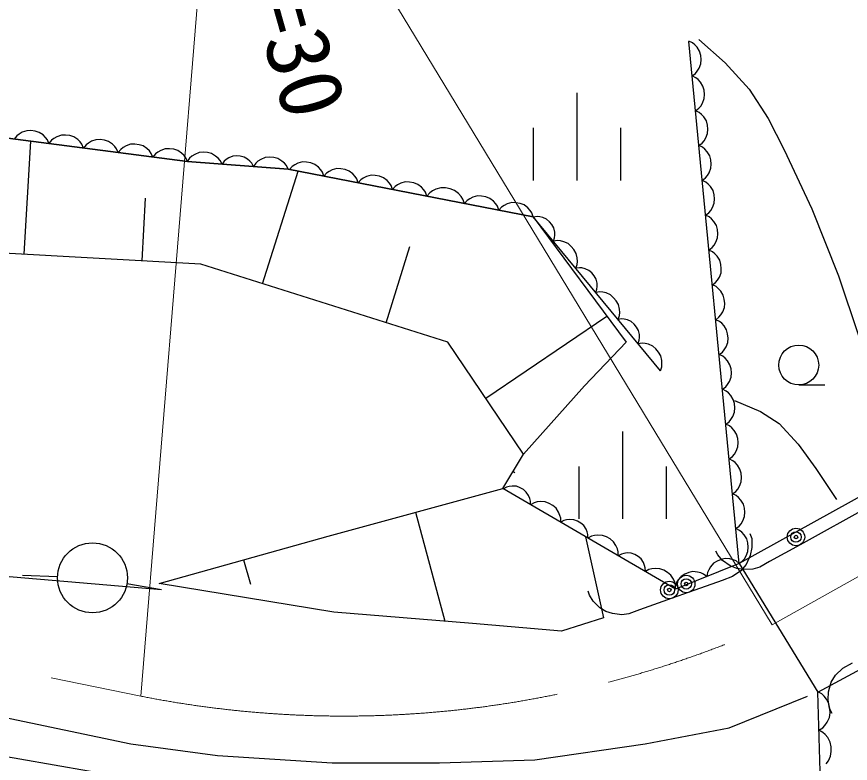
# Model space of a CAD drawing. Units: millimetres, scale not verified. Extents: x 40000 to 680000, y 20000 to 380000.
# Drawn here: x 230806 to 254660, y 259166 to 280534 of the extents above; entities that cross this region are included whole.
import ezdxf
from ezdxf.enums import TextEntityAlignment as Align

# ---------------------------------------------------------------- set-up
doc = ezdxf.new("R2010")
doc.units = ezdxf.units.MM
doc.header["$LTSCALE"] = 1000
doc.linetypes.add('CHAIN', pattern=[18.5, 12, -1.5, 3.5, -1.5])
for name, color, linetype, lineweight in [('M-BGD', 7, 'Continuous', 25), ('M-BMK', 2, 'CHAIN', 13), ('M-STR-HTXT', 7, 'Continuous', 13), ('M-STR-STR1', 1, 'Continuous', 25)]:
    doc.layers.add(name, color=color, linetype=linetype, lineweight=lineweight)
doc.styles.add('ＭＳ ゴシック', font='')
doc.styles.get('ＭＳ ゴシック').set_extended_font_data('MS Gothic')

msp = doc.modelspace()

# ---------------------------------------------------------------- linework, layer by layer
at = {"layer": 'M-BGD'}
for p, q in [((250143, 279785), (250038, 279835)), ((251483, 264886), (250039, 279820)), ((250209, 279731), (250143, 279785)), ((250276, 279657), (250209, 279731)), ((250348, 279543), (250276, 279657)), ((250379, 279426), (250348, 279543)), ((250391, 279306), (250379, 279426)), ((250334, 279059), (250382, 279185)), ((250382, 279185), (250391, 279306)), ((250134, 278839), (250228, 278908)), ((250228, 278908), (250282, 278974)), ((250282, 278974), (250334, 279059)), ((217769, 278725), (235697, 276386)), ((235697, 276386), (217769, 278725)), ((250240, 278788), (250134, 278839)), ((250305, 278734), (250240, 278788)), ((250373, 278660), (250305, 278734)), ((250444, 278547), (250373, 278660)), ((250475, 278429), (250444, 278547)), ((250487, 278309), (250475, 278429)), ((246835, 278351), (246835, 275847)), ((250430, 278063), (250479, 278188)), ((250479, 278188), (250487, 278309)), ((250231, 277842), (250324, 277911)), ((250324, 277911), (250378, 277977)), ((250378, 277977), (250430, 278063)), ((250336, 277792), (250231, 277842)), ((250401, 277738), (250336, 277792)), ((250469, 277664), (250401, 277738)), ((250540, 277550), (250469, 277664)), ((250572, 277432), (250540, 277550)), ((250583, 277313), (250572, 277432)), ((230965, 277225), (230878, 277176)), ((231092, 277269), (230965, 277225)), ((231214, 277274), (231092, 277269)), ((231333, 277258), (231214, 277274)), ((231449, 277223), (231333, 277258)), ((231560, 277148), (231449, 277223)), ((245585, 277349), (245585, 275847)), ((248086, 277349), (248086, 275847)), ((250527, 277066), (250575, 277191)), ((250575, 277191), (250583, 277313)), ((230811, 277124), (230739, 277033)), ((230878, 277176), (230811, 277124)), ((231025, 273734), (231207, 276972)), ((231632, 277078), (231560, 277148)), ((231684, 277010), (231632, 277078)), ((231730, 276903), (231684, 277010)), ((231803, 276995), (231730, 276903)), ((231870, 277047), (231803, 276995)), ((231957, 277096), (231870, 277047)), ((232084, 277140), (231957, 277096)), ((232205, 277144), (232084, 277140)), ((232324, 277129), (232205, 277144)), ((232441, 277093), (232324, 277129)), ((232552, 277018), (232441, 277093)), ((232624, 276948), (232552, 277018)), ((232675, 276881), (232624, 276948)), ((232949, 276967), (232862, 276917)), ((233075, 277011), (232949, 276967)), ((233197, 277015), (233075, 277011)), ((233316, 276999), (233197, 277015)), ((233432, 276964), (233316, 276999)), ((233544, 276889), (233432, 276964)), ((250421, 276915), (250475, 276980)), ((250475, 276980), (250527, 277066)), ((232722, 276774), (232675, 276881)), ((232794, 276866), (232722, 276774)), ((232862, 276917), (232794, 276866)), ((233615, 276819), (233544, 276889)), ((233667, 276752), (233615, 276819)), ((233714, 276645), (233667, 276752)), ((233786, 276736), (233714, 276645)), ((233853, 276788), (233786, 276736)), ((233940, 276837), (233853, 276788)), ((234067, 276881), (233940, 276837)), ((234189, 276886), (234067, 276881)), ((234308, 276870), (234189, 276886)), ((234424, 276835), (234308, 276870)), ((234535, 276760), (234424, 276835)), ((234607, 276690), (234535, 276760)), ((234932, 276708), (234845, 276659)), ((235059, 276752), (234932, 276708)), ((235180, 276756), (235059, 276752)), ((235299, 276741), (235180, 276756)), ((235416, 276705), (235299, 276741)), ((250327, 276845), (250421, 276915)), ((250432, 276795), (250327, 276845)), ((250498, 276741), (250432, 276795)), ((250565, 276667), (250498, 276741)), ((234659, 276622), (234607, 276690)), ((234705, 276515), (234659, 276622)), ((234778, 276607), (234705, 276515)), ((234845, 276659), (234778, 276607)), ((235527, 276630), (235416, 276705)), ((235599, 276560), (235527, 276630)), ((235650, 276493), (235599, 276560)), ((235697, 276386), (235650, 276493)), ((235752, 276482), (235684, 276387)), ((235816, 276538), (235752, 276482)), ((235900, 276591), (235816, 276538)), ((236024, 276642), (235900, 276591)), ((236146, 276653), (236024, 276642)), ((236265, 276644), (236146, 276653)), ((236383, 276615), (236265, 276644)), ((236499, 276546), (236383, 276615)), ((236574, 276480), (236499, 276546)), ((236629, 276416), (236574, 276480)), ((236876, 276496), (236800, 276447)), ((236988, 276541), (236876, 276496)), ((237097, 276551), (236988, 276541)), ((237204, 276543), (237097, 276551)), ((237311, 276517), (237204, 276543)), ((237414, 276455), (237311, 276517)), ((237919, 276499), (237795, 276448)), ((238040, 276510), (237919, 276499)), ((238160, 276501), (238040, 276510)), ((238278, 276472), (238160, 276501)), ((238393, 276403), (238278, 276472)), ((250636, 276553), (250565, 276667)), ((250668, 276436), (250636, 276553)), ((235697, 276386), (238576, 276168)), ((238576, 276168), (235697, 276386)), ((236682, 276312), (236629, 276416)), ((236742, 276397), (236682, 276312)), ((236800, 276447), (236742, 276397)), ((237482, 276396), (237414, 276455)), ((237532, 276338), (237482, 276396)), ((237579, 276244), (237532, 276338)), ((237646, 276339), (237579, 276244)), ((237711, 276394), (237646, 276339)), ((237795, 276448), (237711, 276394)), ((238469, 276337), (238393, 276403)), ((238524, 276273), (238469, 276337)), ((238576, 276168), (238524, 276273)), ((238692, 276248), (238614, 276161)), ((238762, 276295), (238692, 276248)), ((238852, 276339), (238762, 276295)), ((238981, 276375), (238852, 276339)), ((239103, 276372), (238981, 276375)), ((239221, 276349), (239103, 276372)), ((239335, 276307), (239221, 276349)), ((239441, 276225), (239335, 276307)), ((250680, 276316), (250668, 276436)), ((250671, 276195), (250680, 276316)), ((237843, 272891), (238858, 276114)), ((238576, 276168), (245584, 274809)), ((245584, 274809), (238576, 276168)), ((239508, 276151), (239441, 276225)), ((239556, 276080), (239508, 276151)), ((239595, 275971), (239556, 276080)), ((239673, 276057), (239595, 275971)), ((239744, 276105), (239673, 276057)), ((239834, 276149), (239744, 276105)), ((239963, 276185), (239834, 276149)), ((240084, 276182), (239963, 276185)), ((240202, 276159), (240084, 276182)), ((240316, 276116), (240202, 276159)), ((240423, 276034), (240316, 276116)), ((240490, 275960), (240423, 276034)), ((240945, 275994), (240815, 275958)), ((241066, 275991), (240945, 275994)), ((241184, 275968), (241066, 275991)), ((250571, 275984), (250623, 276069)), ((250623, 276069), (250671, 276195)), ((240537, 275890), (240490, 275960)), ((240577, 275780), (240537, 275890)), ((240655, 275867), (240577, 275780)), ((240725, 275914), (240655, 275867)), ((240815, 275958), (240725, 275914)), ((241298, 275926), (241184, 275968)), ((241405, 275844), (241298, 275926)), ((241472, 275770), (241405, 275844)), ((241519, 275699), (241472, 275770)), ((241797, 275768), (241707, 275724)), ((241926, 275804), (241797, 275768)), ((242048, 275801), (241926, 275804)), ((242166, 275778), (242048, 275801)), ((242280, 275735), (242166, 275778)), ((250423, 275849), (250517, 275918)), ((250529, 275799), (250423, 275849)), ((250517, 275918), (250571, 275984)), ((250594, 275745), (250529, 275799)), ((241559, 275590), (241519, 275699)), ((241637, 275676), (241559, 275590)), ((241707, 275724), (241637, 275676)), ((242386, 275653), (242280, 275735)), ((242453, 275579), (242386, 275653)), ((242501, 275509), (242453, 275579)), ((242704, 275547), (242627, 275495)), ((242803, 275595), (242704, 275547)), ((242945, 275635), (242803, 275595)), ((243079, 275631), (242945, 275635)), ((243208, 275606), (243079, 275631)), ((243334, 275559), (243208, 275606)), ((243451, 275469), (243334, 275559)), ((250662, 275671), (250594, 275745)), ((250733, 275557), (250662, 275671)), ((250764, 275439), (250733, 275557)), ((234393, 273544), (234494, 275338)), ((242541, 275399), (242501, 275509)), ((242627, 275495), (242541, 275399)), ((243525, 275388), (243451, 275469)), ((243577, 275310), (243525, 275388)), ((243621, 275190), (243577, 275310)), ((243699, 275276), (243621, 275190)), ((243769, 275324), (243699, 275276)), ((243859, 275368), (243769, 275324)), ((243988, 275404), (243859, 275368)), ((244110, 275401), (243988, 275404)), ((244228, 275378), (244110, 275401)), ((244342, 275335), (244228, 275378)), ((244448, 275253), (244342, 275335)), ((250776, 275320), (250764, 275439)), ((250767, 275198), (250776, 275320)), ((244515, 275179), (244448, 275253)), ((244563, 275109), (244515, 275179)), ((244603, 274999), (244563, 275109)), ((244680, 275086), (244603, 274999)), ((244751, 275133), (244680, 275086)), ((244841, 275177), (244751, 275133)), ((244970, 275213), (244841, 275177)), ((245092, 275210), (244970, 275213)), ((245209, 275187), (245092, 275210)), ((245323, 275145), (245209, 275187)), ((245430, 275063), (245323, 275145)), ((245497, 274989), (245430, 275063)), ((250667, 274987), (250719, 275073)), ((250719, 275073), (250767, 275198)), ((245544, 274918), (245497, 274989)), ((245584, 274809), (245544, 274918)), ((245584, 274809), (248246, 271219)), ((249224, 270403), (245584, 274809)), ((245695, 274816), (245591, 274800)), ((245771, 274809), (245695, 274816)), ((245858, 274788), (245771, 274809)), ((250520, 274852), (250613, 274922)), ((250625, 274802), (250520, 274852)), ((250613, 274922), (250667, 274987)), ((250690, 274748), (250625, 274802)), ((245969, 274739), (245858, 274788)), ((246051, 274667), (245969, 274739)), ((246120, 274584), (246051, 274667)), ((246175, 274489), (246120, 274584)), ((250758, 274674), (250690, 274748)), ((250829, 274560), (250758, 274674)), ((250861, 274443), (250829, 274560)), ((246202, 274371), (246175, 274489)), ((246207, 274281), (246202, 274371)), ((250872, 274323), (250861, 274443)), ((250864, 274202), (250872, 274323)), ((246165, 274106), (246200, 274205)), ((246280, 274124), (246165, 274106)), ((246200, 274205), (246207, 274281)), ((246364, 274116), (246280, 274124)), ((246462, 274092), (246364, 274116)), ((246584, 274038), (246462, 274092)), ((250816, 274076), (250864, 274202)), ((241374, 271776), (242060, 273953)), ((246676, 273958), (246584, 274038)), ((246753, 273866), (246676, 273958)), ((246814, 273760), (246753, 273866)), ((250616, 273856), (250710, 273925)), ((250721, 273805), (250616, 273856)), ((250710, 273925), (250764, 273991)), ((250764, 273991), (250816, 274076)), ((236077, 273449), (229341, 273829)), ((246844, 273629), (246814, 273760)), ((246849, 273529), (246844, 273629)), ((250787, 273751), (250721, 273805)), ((250854, 273677), (250787, 273751)), ((250925, 273564), (250854, 273677)), ((243140, 271219), (236077, 273449)), ((246802, 273335), (246841, 273445)), ((246841, 273445), (246849, 273529)), ((250957, 273446), (250925, 273564)), ((250968, 273326), (250957, 273446)), ((246906, 273350), (246802, 273335)), ((246982, 273343), (246906, 273350)), ((247069, 273322), (246982, 273343)), ((247180, 273273), (247069, 273322)), ((247263, 273201), (247180, 273273)), ((247331, 273118), (247263, 273201)), ((250912, 273080), (250960, 273205)), ((250960, 273205), (250968, 273326)), ((247386, 273023), (247331, 273118)), ((247414, 272905), (247386, 273023)), ((247418, 272815), (247414, 272905)), ((250712, 272859), (250806, 272928)), ((250806, 272928), (250860, 272994)), ((250860, 272994), (250912, 273080)), ((247376, 272640), (247411, 272739)), ((247491, 272658), (247376, 272640)), ((247411, 272739), (247418, 272815)), ((247575, 272650), (247491, 272658)), ((250818, 272809), (250712, 272859)), ((250883, 272755), (250818, 272809)), ((250950, 272681), (250883, 272755)), ((251022, 272567), (250950, 272681)), ((247673, 272626), (247575, 272650)), ((247795, 272572), (247673, 272626)), ((247887, 272492), (247795, 272572)), ((247964, 272400), (247887, 272492)), ((251053, 272449), (251022, 272567)), ((251065, 272330), (251053, 272449)), ((248025, 272294), (247964, 272400)), ((248055, 272163), (248025, 272294)), ((251008, 272083), (251056, 272208)), ((251056, 272208), (251065, 272330)), ((244226, 269614), (247692, 271967)), ((248013, 271869), (248052, 271979)), ((248052, 271979), (248060, 272063)), ((248060, 272063), (248055, 272163)), ((250902, 271932), (250956, 271997)), ((250956, 271997), (251008, 272083)), ((248117, 271884), (248013, 271869)), ((248193, 271877), (248117, 271884)), ((248280, 271856), (248193, 271877)), ((248391, 271807), (248280, 271856)), ((248474, 271735), (248391, 271807)), ((248542, 271652), (248474, 271735)), ((250809, 271862), (250902, 271932)), ((250914, 271812), (250809, 271862)), ((250979, 271758), (250914, 271812)), ((251047, 271684), (250979, 271758)), ((248597, 271557), (248542, 271652)), ((248625, 271440), (248597, 271557)), ((251118, 271570), (251047, 271684)), ((251150, 271453), (251118, 271570)), ((248587, 271174), (248622, 271273)), ((248622, 271273), (248629, 271350)), ((248629, 271350), (248625, 271440)), ((251161, 271333), (251150, 271453)), ((251153, 271212), (251161, 271333)), ((245313, 268010), (243140, 271219)), ((247051, 269968), (248246, 271219)), ((248702, 271192), (248587, 271174)), ((248787, 271184), (248702, 271192)), ((248884, 271160), (248787, 271184)), ((249007, 271106), (248884, 271160)), ((249098, 271026), (249007, 271106)), ((249175, 270934), (249098, 271026)), ((250999, 270935), (251053, 271001)), ((251053, 271001), (251105, 271086)), ((251105, 271086), (251153, 271212)), ((249236, 270828), (249175, 270934)), ((249266, 270698), (249236, 270828)), ((250905, 270866), (250999, 270935)), ((251010, 270816), (250905, 270866)), ((251076, 270762), (251010, 270816)), ((251143, 270688), (251076, 270762)), ((249224, 270403), (249263, 270513)), ((249263, 270513), (249271, 270598)), ((249271, 270598), (249266, 270698)), ((251214, 270574), (251143, 270688)), ((251246, 270456), (251214, 270574)), ((251257, 270337), (251246, 270456)), ((251249, 270215), (251257, 270337)), ((251149, 270004), (251201, 270090)), ((251201, 270090), (251249, 270215)), ((261034, 270188), (251483, 264886)), ((245313, 268010), (247051, 269968)), ((251001, 269869), (251095, 269939)), ((251107, 269819), (251001, 269869)), ((251095, 269939), (251149, 270004)), ((251172, 269765), (251107, 269819)), ((253184, 269993), (253934, 269993)), ((251239, 269691), (251172, 269765)), ((251311, 269577), (251239, 269691)), ((251342, 269460), (251311, 269577)), ((251354, 269340), (251342, 269460)), ((251345, 269219), (251354, 269340)), ((251245, 269008), (251297, 269093)), ((251297, 269093), (251345, 269219)), ((260015, 269180), (253225, 265423)), ((251098, 268873), (251191, 268942)), ((251203, 268822), (251098, 268873)), ((251191, 268942), (251245, 269008)), ((248138, 268663), (248138, 266160)), ((251268, 268768), (251203, 268822)), ((251336, 268694), (251268, 268768)), ((251407, 268581), (251336, 268694)), ((251439, 268463), (251407, 268581)), ((251450, 268343), (251439, 268463)), ((251394, 268097), (251442, 268222)), ((251442, 268222), (251450, 268343)), ((244715, 267031), (245313, 268010)), ((251194, 267876), (251288, 267945)), ((251288, 267945), (251342, 268011)), ((251342, 268011), (251394, 268097)), ((246888, 267662), (246888, 266160)), ((249388, 267662), (249388, 266160)), ((251299, 267826), (251194, 267876)), ((251365, 267772), (251299, 267826)), ((251432, 267698), (251365, 267772)), ((251503, 267584), (251432, 267698)), ((245014, 267520), (245059, 267492)), ((251535, 267466), (251503, 267584)), ((251546, 267347), (251535, 267466)), ((251490, 267100), (251538, 267225)), ((251538, 267225), (251546, 267347)), ((239717, 265671), (244715, 267031)), ((249659, 264148), (244715, 267031)), ((244825, 267071), (244733, 267020)), ((244899, 267090), (244825, 267071)), ((244988, 267101), (244899, 267090)), ((245109, 267093), (244988, 267101)), ((245211, 267054), (245109, 267093)), ((245304, 267000), (245211, 267054)), ((245389, 266930), (245304, 267000)), ((245455, 266829), (245389, 266930)), ((251290, 266879), (251384, 266949)), ((251384, 266949), (251438, 267014)), ((251438, 267014), (251490, 267100)), ((245490, 266746), (245455, 266829)), ((245509, 266672), (245490, 266746)), ((251395, 266829), (251290, 266879)), ((251461, 266775), (251395, 266829)), ((251528, 266701), (251461, 266775)), ((251600, 266587), (251528, 266701)), ((245511, 266567), (245509, 266672)), ((245613, 266623), (245511, 266567)), ((245695, 266645), (245613, 266623)), ((245794, 266656), (245695, 266645)), ((245928, 266648), (245794, 266656)), ((246042, 266604), (245928, 266648)), ((246146, 266544), (246042, 266604)), ((246239, 266466), (246146, 266544)), ((246313, 266354), (246239, 266466)), ((251631, 266470), (251600, 266587)), ((251643, 266350), (251631, 266470)), ((242216, 266351), (243062, 263233)), ((246352, 266262), (246313, 266354)), ((246373, 266179), (246352, 266262)), ((251586, 266103), (251634, 266229)), ((251634, 266229), (251643, 266350)), ((246375, 266063), (246373, 266179)), ((246467, 266113), (246375, 266063)), ((246541, 266133), (246467, 266113)), ((246630, 266143), (246541, 266133)), ((246751, 266136), (246630, 266143)), ((246853, 266097), (246751, 266136)), ((246946, 266042), (246853, 266097)), ((247031, 265972), (246946, 266042)), ((251480, 265952), (251534, 266018)), ((251534, 266018), (251586, 266103)), ((247097, 265871), (247031, 265972)), ((247132, 265788), (247097, 265871)), ((247151, 265714), (247132, 265788)), ((251386, 265883), (251480, 265952)), ((251492, 265833), (251386, 265883)), ((251557, 265779), (251492, 265833)), ((251625, 265705), (251557, 265779)), ((251785, 265747), (251838, 265596)), ((218655, 265508), (234948, 264145)), ((234882, 264311), (239717, 265671)), ((247087, 265647), (247594, 263332)), ((247153, 265609), (247151, 265714)), ((247255, 265665), (247153, 265609)), ((247337, 265687), (247255, 265665)), ((247436, 265699), (247337, 265687)), ((247570, 265690), (247436, 265699)), ((247684, 265647), (247570, 265690)), ((247788, 265586), (247684, 265647)), ((247881, 265509), (247788, 265586)), ((247955, 265396), (247881, 265509)), ((251696, 265591), (251625, 265705)), ((251727, 265473), (251696, 265591)), ((251838, 265596), (251844, 265343)), ((253731, 261204), (261885, 265612)), ((247994, 265304), (247955, 265396)), ((248015, 265222), (247994, 265304)), ((251739, 265354), (251727, 265473)), ((251731, 265232), (251739, 265354)), ((251844, 265343), (251798, 265114)), ((253225, 265423), (252349, 264939)), ((248017, 265105), (248015, 265222)), ((248109, 265156), (248017, 265105)), ((248183, 265175), (248109, 265156)), ((248272, 265186), (248183, 265175)), ((248393, 265178), (248272, 265186)), ((248495, 265139), (248393, 265178)), ((248588, 265085), (248495, 265139)), ((248673, 265015), (248588, 265085)), ((250873, 265129), (250815, 265234)), ((251005, 264973), (250873, 265129)), ((251081, 265026), (250962, 265000)), ((251215, 265015), (251081, 265026)), ((251577, 264956), (251630, 265021)), ((251630, 265021), (251683, 265107)), ((251798, 265114), (251677, 264858)), ((251683, 265107), (251731, 265232)), ((237300, 264991), (237496, 264291)), ((248739, 264914), (248673, 265015)), ((248774, 264831), (248739, 264914)), ((248793, 264757), (248774, 264831)), ((251483, 264886), (249659, 264148)), ((250659, 264790), (250607, 264704)), ((250747, 264891), (250659, 264790)), ((250851, 264954), (250747, 264891)), ((250962, 265000), (250851, 264954)), ((251226, 264821), (251005, 264973)), ((251312, 264990), (251215, 265015)), ((251409, 264739), (251226, 264821)), ((251390, 264956), (251312, 264990)), ((251483, 264886), (251390, 264956)), ((251483, 264886), (251577, 264956)), ((251677, 264858), (251529, 264678)), ((252069, 264784), (251875, 264722)), ((252349, 264939), (252069, 264784)), ((248795, 264652), (248793, 264757)), ((248897, 264708), (248795, 264652)), ((248979, 264730), (248897, 264708)), ((249078, 264741), (248979, 264730)), ((249212, 264733), (249078, 264741)), ((249326, 264690), (249212, 264733)), ((249430, 264629), (249326, 264690)), ((249523, 264551), (249430, 264629)), ((249597, 264439), (249523, 264551)), ((249924, 264579), (249820, 264516)), ((250035, 264624), (249924, 264579)), ((250154, 264651), (250035, 264624)), ((250288, 264640), (250154, 264651)), ((250384, 264614), (250288, 264640)), ((250463, 264581), (250384, 264614)), ((250556, 264511), (250463, 264581)), ((250574, 264626), (250556, 264511)), ((250607, 264704), (250574, 264626)), ((251529, 264678), (251292, 264508)), ((251607, 264711), (251409, 264739)), ((251875, 264722), (251607, 264711)), ((231976, 264506), (230976, 264539)), ((233962, 264310), (234948, 264145)), ((239880, 263495), (234882, 264311)), ((249636, 264347), (249597, 264439)), ((249657, 264265), (249636, 264347)), ((249680, 264329), (249647, 264251)), ((249731, 264415), (249680, 264329)), ((249820, 264516), (249731, 264415)), ((250991, 264400), (250049, 264063)), ((251292, 264508), (250991, 264400)), ((247198, 263980), (247158, 264093)), ((249647, 264251), (249629, 264136)), ((249659, 264148), (249657, 264265)), ((247303, 263804), (247198, 263980)), ((249566, 263891), (248624, 263554)), ((250049, 264063), (249566, 263891)), ((247497, 263619), (247303, 263804)), ((247664, 263508), (247497, 263619)), ((243846, 263169), (239880, 263495)), ((247855, 263449), (247664, 263508)), ((248121, 263417), (247855, 263449)), ((248323, 263446), (248121, 263417)), ((248624, 263554), (248323, 263446)), ((246399, 262951), (243846, 263169)), ((247594, 263332), (246399, 262951)), ((222032, 262254), (234069, 259722)), ((254441, 261893), (254722, 262045)), ((254114, 261488), (254233, 261689)), ((254233, 261689), (254441, 261893)), ((254033, 261216), (254114, 261488)), ((253843, 261151), (253731, 261214)), ((253858, 256910), (253731, 261204)), ((254023, 260983), (254033, 261216)), ((251193, 260179), (253432, 261092)), ((253911, 261087), (253843, 261151)), ((253979, 261001), (253911, 261087)), ((254049, 260871), (253979, 261001)), ((254067, 260734), (254023, 260983)), ((254075, 260739), (254049, 260871)), ((254143, 260593), (254067, 260734)), ((254079, 260607), (254075, 260739)), ((254061, 260474), (254079, 260607)), ((253871, 260182), (253935, 260250)), ((253935, 260250), (253999, 260340)), ((253999, 260340), (254061, 260474)), ((248788, 259722), (251193, 260179)), ((253763, 260113), (253871, 260182)), ((253875, 260050), (253763, 260113)), ((253943, 259986), (253875, 260050)), ((254012, 259900), (253943, 259986)), ((254082, 259770), (254012, 259900)), ((234069, 259722), (236557, 259390)), ((245637, 259265), (248788, 259722)), ((254107, 259638), (254082, 259770)), ((254111, 259506), (254107, 259638)), ((236557, 259390), (239832, 259182)), ((254031, 259239), (254093, 259373)), ((254093, 259373), (254111, 259506)), ((239832, 259182), (242900, 259182)), ((242900, 259182), (245637, 259265)), ((253968, 259149), (254031, 259239))]:
    msp.add_line(p, q, dxfattribs=at)
for points in [[(250324, 279879), (251075, 279209), (251762, 278456), (252306, 277622), (252767, 276726), (253559, 275032), (254319, 273121), (254894, 271413), (255508, 269915), (256507, 267936)], [(251346, 269545), (252091, 269232), (252622, 268887), (253169, 268302), (253671, 267605), (254267, 266717)], [(221339, 261643), (224215, 260790), (227100, 260049), (229901, 259464), (232858, 258955), (235434, 258507), (238370, 257885), (239595, 257587), (241002, 257127), (241902, 256702), (242934, 256087), (244850, 254724), (246745, 253245), (248087, 252049), (249275, 250844), (249615, 250358), (249880, 249790), (250967, 245397)]]:
    msp.add_lwpolyline(points, dxfattribs=at)
for centre, major_axis in [((253184, 270564), (0, 571)), ((253104, 265642), (0, 250)), ((253104, 265642), (0, 150)), ((253104, 265642), (0, 50.1)), ((232975, 264474), (0, 1001)), ((249965, 264299), (0, 250)), ((249482, 264126), (0, 250)), ((249965, 264299), (0, 150)), ((249965, 264299), (0, 50.1)), ((249482, 264126), (0, 150)), ((249482, 264126), (0, 50.1))]:
    msp.add_ellipse(centre, major_axis=major_axis, ratio=0.998797, dxfattribs=at)
at = {"layer": 'M-BMK'}
for p, q in [((252422, 263132), (261156, 268035)), ((213672, 265317), (234356, 261088))]:
    msp.add_line(p, q, dxfattribs=at)
msp.add_ellipse((240178, 290555), major_axis=(0, 30038), ratio=0.998797, start_param=2.946297, end_param=3.561963, dxfattribs=at)
at = {"layer": 'M-STR-HTXT'}
for p, q in [((234356, 261088), (236644, 289146)), ((236644, 289146), (252422, 263132))]:
    msp.add_line(p, q, dxfattribs=at)
at = {"layer": 'M-STR-STR1'}
msp.add_line((251483, 264886), (253731, 261204), dxfattribs=at)

# ---------------------------------------------------------------- texts
at = {"layer": 'M-STR-HTXT', "style": 'ＭＳ ゴシック'}
msp.add_text('R=30', height=1833, rotation=285.782, dxfattribs=at).set_placement((236642, 282128), align=Align.BOTTOM_LEFT)

doc.saveas('drawing.dxf')
